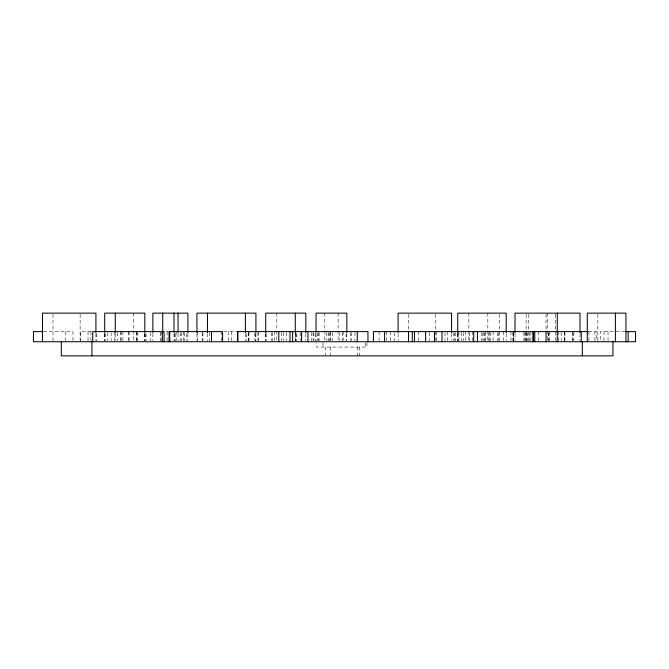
<?xml version="1.0" encoding="UTF-8"?>
<svg xmlns="http://www.w3.org/2000/svg" width="669" height="669" viewBox="0 0 669 669"><rect width="100%" height="100%" fill="white"/><g stroke="black" fill="none" stroke-linecap="round" stroke-linejoin="round"><path stroke-width="0.5" stroke-dasharray="3.35 2.51" d="M43.309 331.607L72.954 331.607L72.954 340.722M91.126 331.607L80.589 331.607L80.589 340.722M166.23 331.607L168.128 331.607M224.107 331.607L236.985 331.607M588.386 331.607L596.522 331.607L596.522 340.722M625.172 331.607L600.361 331.607L600.361 340.722M608.037 331.607L608.037 340.722M603.965 331.607L603.965 340.722M597.835 314.162L597.835 340.713M594.9 331.607L594.9 340.722M588.921 331.607L588.921 340.722M580.006 333.563L580.006 340.713M573.843 332.618L573.843 340.722M572.965 332.618L572.965 340.722M572.338 331.607L572.338 340.722M564.937 332.618L564.937 340.722M564.736 331.607L564.736 340.722M564.536 331.607L564.536 340.722M561.157 332.618L561.157 340.722M558.715 331.607L558.715 340.722M555.387 314.162L555.387 340.713M549.742 331.607L549.742 340.722M548.823 332.618L548.906 340.722M548.388 332.618L548.388 340.722M547.334 313.142L547.334 340.713M546.029 314.162L546.029 330.503M538.294 331.607L538.294 340.722M530.851 331.607L530.851 340.722M529.43 332.618L529.43 340.722M528.527 314.162L528.527 340.713M527.105 332.618L527.105 340.722M526.896 332.618L526.896 340.722M526.135 314.162L526.135 340.713M525.792 332.618L525.792 340.722M524.847 331.607L524.847 340.722M523.894 332.618L523.894 340.722M515.013 333.563L515.013 340.713M513.733 333.63L513.733 340.722M513.432 331.607L513.432 340.722M513.14 331.607L513.14 340.722M512.956 332.618L512.956 340.722M510.982 331.607L510.982 340.722M506.199 333.563L506.199 340.713M503.54 331.607L503.54 340.722M499.291 314.162L499.291 340.713M498.581 332.618L498.581 340.722M497.452 332.618L497.452 340.722M493.086 331.607L493.086 340.722M490.277 332.618L490.277 340.722M489.248 331.607L489.248 340.722M488.771 332.618L488.771 340.722M487.826 313.142L487.826 340.713M485.686 331.607L485.686 340.722M484.9 332.618L484.9 340.722M483.988 332.618L483.988 340.722M482.893 332.618L482.893 340.722M481.254 332.618L481.254 340.722M472.272 331.607L472.272 340.722M469.379 332.618L469.379 340.722M468.852 313.142L468.852 340.713M465.582 331.607L465.582 340.722M463.241 332.618L463.241 340.722M461.501 332.618L461.501 340.722M458.884 331.607L458.884 340.722M457.989 333.63L457.989 340.722L457.897 331.607M457.73 333.563L457.73 340.713M455.489 332.618L455.489 340.722M454.719 332.618L454.719 340.722M453.172 332.618L453.172 340.722M451.558 333.563L451.558 340.713M447.712 331.607L447.712 340.722M444.994 332.618L444.994 340.722M436.414 331.607L436.414 340.722M435.762 314.162L435.762 340.713M429.322 332.618L429.322 340.722M418.551 331.607L418.551 340.722M408.65 314.162L408.65 330.503M398.105 333.563L398.105 340.713M394.409 332.618L394.409 340.722M390.42 331.607L390.42 340.722M386.732 331.607L386.732 340.722M379.072 331.607L379.072 340.722M366.947 342.628L366.947 347.077L316.604 347.077L316.604 342.628M365.249 342.628L365.249 347.077M359.738 347.077L359.738 355.858M357.38 347.077L357.38 355.858M354.946 332.618L354.946 340.722M351.56 332.618L351.56 340.722M350.472 332.618L350.472 340.722M346.843 333.563L346.743 340.722M346.09 333.63L346.09 340.722M343.113 331.607L343.113 340.722M342.645 332.618L342.645 340.722M339.86 332.618L339.86 340.722M338.096 313.142L338.096 340.713M332.342 332.618L332.342 340.722M330.285 331.607L330.285 340.722M330.227 347.077L330.227 355.858M330.043 332.618L330.043 340.722M329.056 332.618L329.056 340.722M328.144 332.618L328.144 340.722M326.204 332.618L326.204 340.722M325.502 347.077L325.502 355.858M324.791 313.142L324.791 340.713M323.018 342.628L323.018 347.077M319.113 332.618L319.113 340.722M318.327 332.618L318.327 340.722M317.265 332.618L317.265 340.722M316.052 333.563L316.052 340.713M315.718 333.63L315.718 340.722M313.878 332.618L313.878 340.722M313.109 332.618L313.109 340.722M311.486 332.618L311.486 340.722M305.817 333.563L305.817 340.713M300.164 332.618L300.164 340.722M296.835 333.63L296.835 340.722M296.007 333.63L296.007 340.722M295.573 331.607L295.573 340.722M295.272 333.563L295.272 340.713M286.232 332.618L286.232 340.722M283.497 332.618L283.497 340.722M281.432 332.618L281.432 340.722M276.824 313.142L276.824 340.713M274.516 331.607L274.516 340.722M272.76 332.618L272.76 340.722M271.622 332.618L271.622 340.722M266.195 333.63L266.195 340.722M265.71 333.563L265.71 340.713M265.484 333.63L265.484 340.722M258.635 331.607L258.635 340.722M257.966 332.618L257.966 340.722M255.926 333.563L255.926 340.713M255.508 333.63L255.508 340.722M254.839 332.618L254.839 340.722M248.985 331.607L248.985 340.722M248.751 332.618L248.751 340.722M248.191 332.618L248.191 340.722M246.251 333.63L246.251 340.722M245.381 333.563L245.381 340.713M231.683 331.607L231.683 340.722M228.756 331.607L228.756 340.722M221.314 331.607L221.314 340.722M209.589 332.618L209.589 340.722M207.465 333.563L207.465 340.713M202.941 332.618L202.941 340.722M202.431 332.618L202.431 340.722M197.288 331.607L197.288 340.722M196.92 333.563L196.92 340.713M187.905 333.563L187.905 340.713M186.793 333.63L186.793 340.722M184.619 332.618L184.619 340.722M183.59 331.607L183.59 340.722M181.299 332.618L181.299 340.722M180.588 332.618L180.588 340.722M178.054 333.563L178.054 340.713M176.148 331.607L176.148 340.722M175.178 333.63L175.178 340.722M174.467 333.63L174.467 340.722M173.999 333.563L173.999 340.713M167.125 331.607L167.125 340.722M161.145 331.607L161.145 340.722M160.535 332.618L160.535 340.722M152.867 333.563L152.867 340.713M150.282 332.618L150.282 340.722M146.068 333.63L146.068 340.722M145.19 333.63L145.19 340.722M144.813 333.563L144.813 340.713M144.563 333.63L144.563 340.722M137.162 332.618L137.162 340.722M136.961 331.607L136.961 340.722M136.76 331.607L136.76 340.722M133.691 313.142L133.691 340.713M129.084 331.607L129.084 340.722M128.565 331.607L128.565 340.722M122.887 331.607L122.887 340.722M121.131 331.607L121.131 340.722M120.612 331.607L120.612 340.722M117.251 332.618L117.251 340.722M115.252 333.563L115.252 340.713M114.792 331.607L114.792 340.722M111.121 332.618L111.121 340.722M107.466 332.618L107.466 340.722M105.535 333.63L105.535 340.722M104.707 333.563L104.707 340.713M104.523 333.63L104.523 340.722M96.629 333.63L96.629 340.722M95.926 333.563L95.926 340.713M90.967 331.607L90.967 340.722M88.032 331.607L88.032 340.722M80.129 314.162L80.129 340.713M65.278 331.607L65.278 340.722M53.018 314.162L53.018 340.713"/><path stroke-width="1" d="M41.913 331.607L33.45 331.607L33.45 341.734L635.55 341.734L635.55 331.607L625.473 331.607M588.151 331.607L373.427 331.607L373.427 341.734M628.149 331.607L628.149 341.734M625.941 341.734L625.941 313.142L587.29 313.142L587.29 341.734M615.396 313.142L615.396 341.734M612.938 341.734L612.938 355.858L61.314 355.858L61.314 341.734M582.331 341.734L582.331 355.858M581.236 331.607L581.236 341.734M580.006 332.543L580.006 313.142L515.013 313.142L515.013 332.543M557.302 313.142L557.235 341.734M546.063 331.607L546.063 341.734M534.765 331.607L534.765 341.734M533.519 331.607L533.519 341.734M532.867 331.607L532.867 341.734M506.199 332.543L506.199 313.142L457.73 313.142L457.73 332.543M477.423 331.607L477.423 341.734M473.736 331.607L473.736 341.734M451.558 332.543L451.558 313.142L398.105 313.142L398.105 332.543M442 331.607L442 341.734M434.457 331.607L434.457 341.734M425.601 331.607L425.601 341.734M414.429 331.607L414.429 341.734M412.288 331.607L412.288 341.734M408.491 331.607L408.491 341.734M384.6 331.607L384.6 341.734M367.958 341.734L367.958 331.607L237.579 331.607L237.579 341.734M357.263 331.607L357.263 341.734M346.843 332.543L346.843 313.142L316.052 313.142L316.052 332.543M307.941 331.607L307.941 341.734M305.817 332.543L305.817 313.142L265.71 313.142L265.71 332.543M301.577 331.607L301.577 341.734M295.272 313.142L295.272 332.543M292.604 331.607L292.604 341.734M289.995 331.607L289.995 341.734M278.822 331.607L278.822 341.734M255.926 332.543L255.926 313.142L196.92 313.142L196.92 332.543M245.381 313.142L245.381 332.543M237.813 331.607L237.813 341.734M222.601 341.734L222.601 331.607L169.056 331.607L169.056 341.734M211.488 331.607L211.488 341.734M207.465 313.142L207.465 332.543M187.905 332.543L187.905 313.142L152.867 313.142L152.867 332.543M178.054 313.142L178.054 332.543M173.999 313.142L173.999 332.543M169.775 331.607L169.775 341.734M164.072 341.734L164.072 331.607L92.757 331.607L92.757 341.734M162.718 313.142L162.718 332.543M162.341 331.607L162.341 341.734M144.813 332.543L144.813 313.142L104.707 313.142L104.707 332.543M115.252 313.142L115.252 332.543M95.926 332.543L95.926 313.142L42.473 313.142L42.473 341.734M91.929 341.734L91.929 355.858"/></g></svg>
